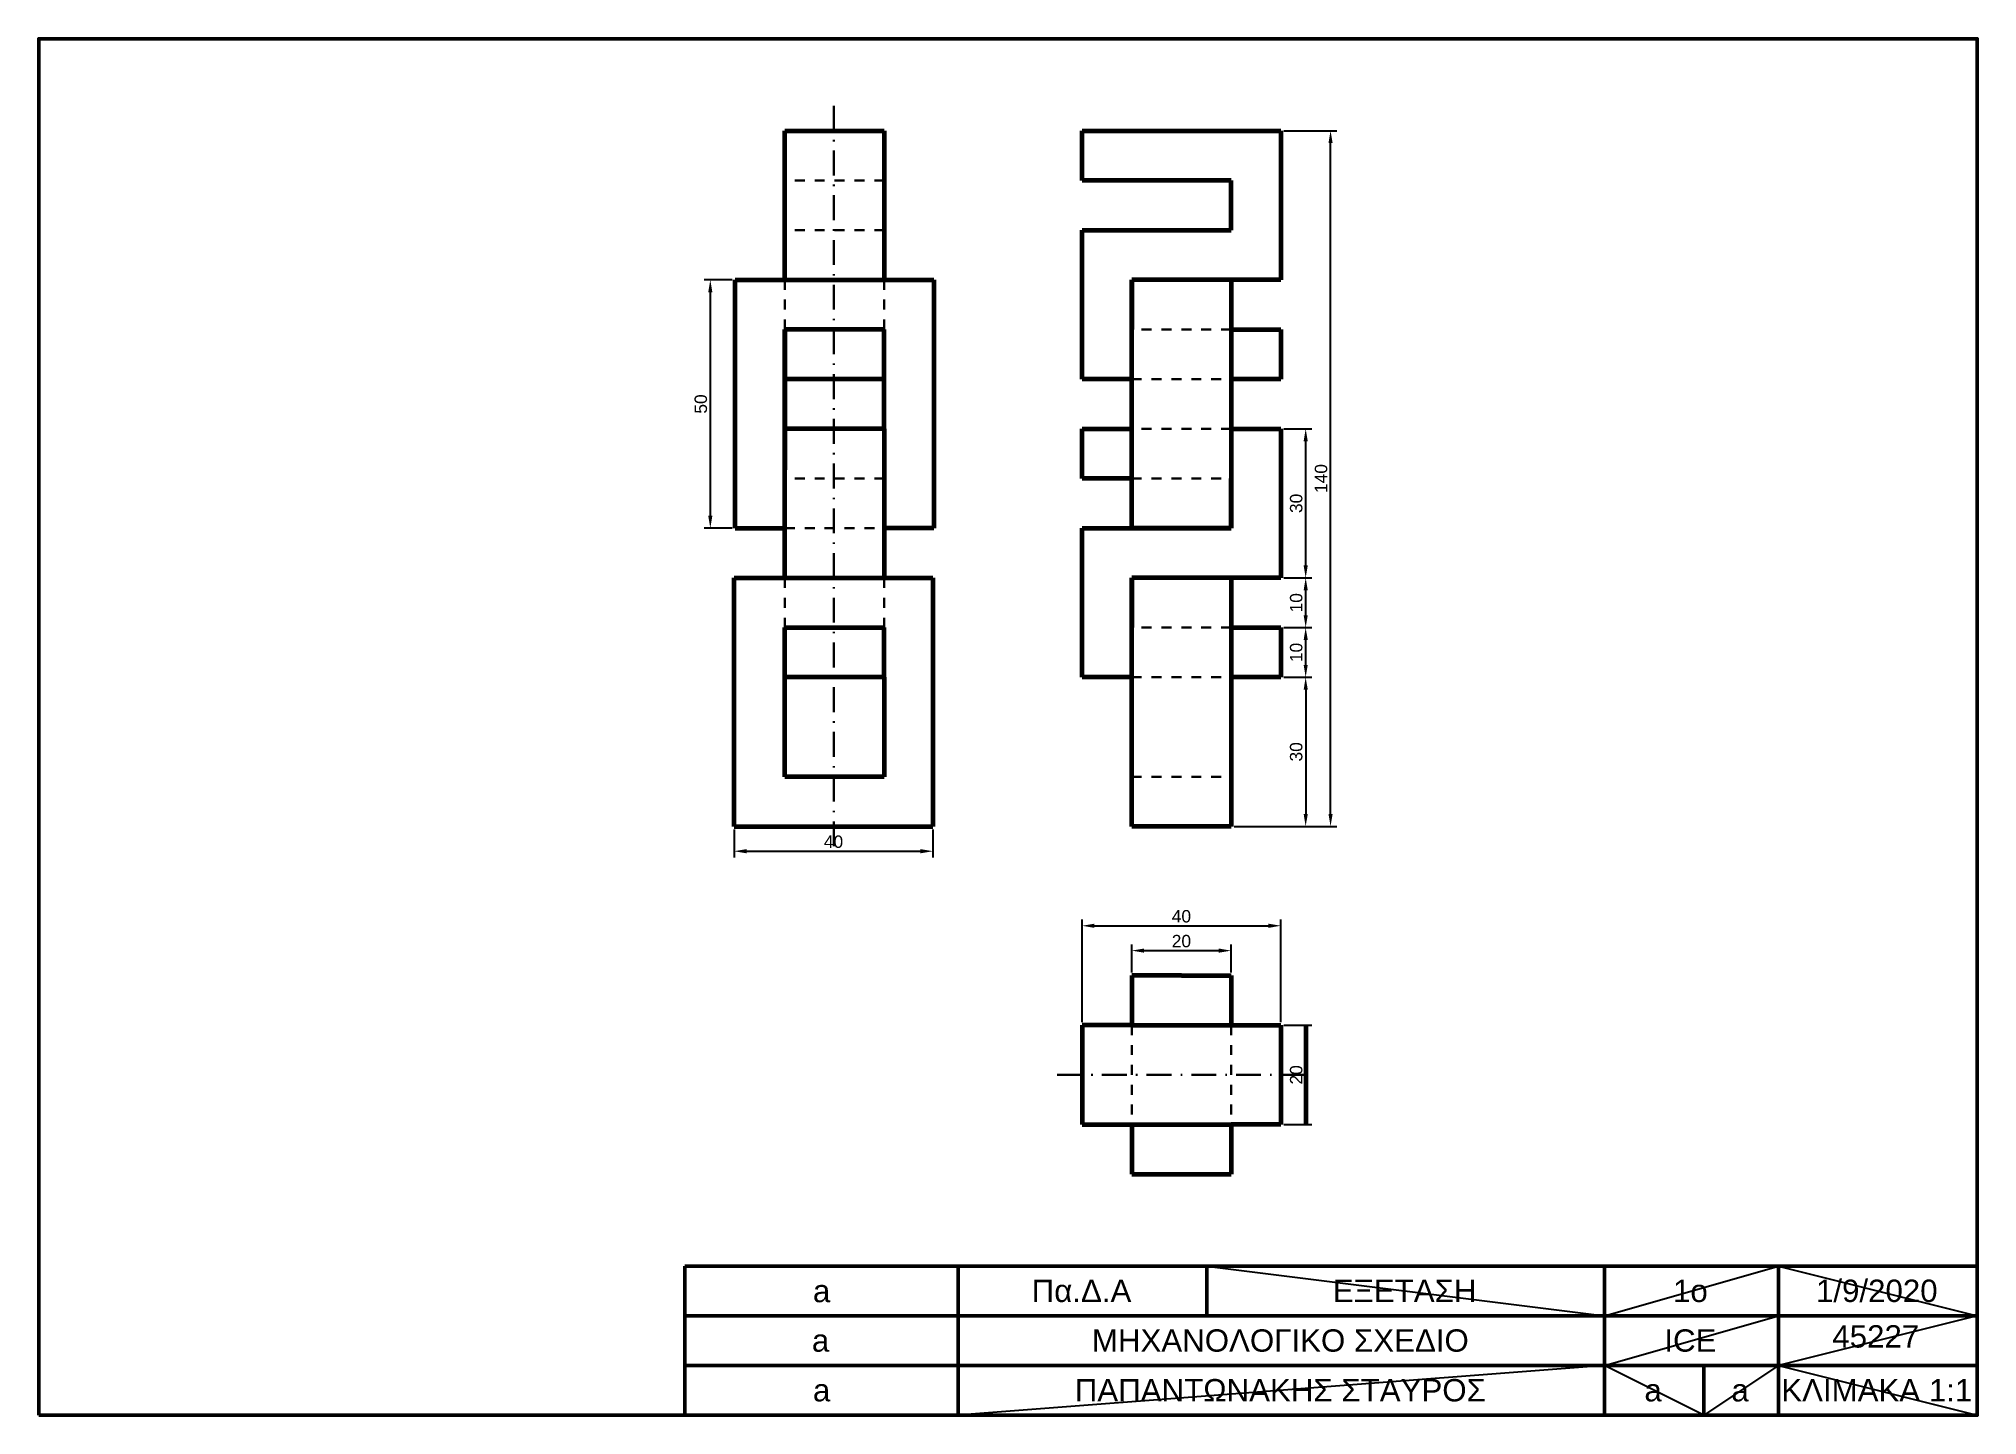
# Model space of a CAD drawing. Header units: millimetres. Extents: x 0 to 390, y 0 to 277.
import ezdxf
from ezdxf.enums import TextEntityAlignment as Align

# ---------------------------------------------------------------- set-up
doc = ezdxf.new("R2010")
doc.units = ezdxf.units.MM
doc.linetypes.add('diak.lin', pattern=[4, 2, -2])
doc.linetypes.add('sim.lin', pattern=[9, 5, -1.85, 0.3, -1.85])
doc.styles.get("Standard").update_dxf_attribs({"font": 'arial.ttf'})
doc.dimstyles.new('ISO-25', dxfattribs={"dimtxt": 2.5, "dimasz": 2.5, "dimexe": 1.25, "dimexo": 0.625, "dimtad": 1, "dimtxsty": 'Standard', "dimcen": 2.5, "dimadec": 0, "dimazin": 0, "dimtfac": 1, "dimtmove": 0, "dimatfit": 3, "dimfxl": 1, "dimarcsym": 0})

# ---------------------------------------------------------------- blocks, each defined once
blk = doc.blocks.new('*D2')
at = {"color": 0, "lineweight": -2, "transparency": 16777216}
for p, q in [((250.52, 78.5), (256.14, 78.5)), ((254.89, 61), (254.89, 76)), ((250.52, 58.5), (256.14, 58.5))]:
    blk.add_line(p, q, dxfattribs=at)
at = {"color": 0, "transparency": 16777216}
for points in [[(254.48, 76), (255.31, 76), (254.89, 78.5)], [(254.48, 61), (255.31, 61), (254.89, 58.5)]]:
    blk.add_solid(points, dxfattribs=at)
at = {"layer": 'Defpoints', "color": 0, "transparency": 16777216}
for p in [(249.89, 78.5), (254.89, 78.5), (249.89, 58.5)]:
    blk.add_point(p, dxfattribs=at)
at = {"color": 0, "lineweight": 30, "transparency": 16777216, "insert": (252.99, 68.5), "char_height": 2.5, "attachment_point": 5, "rotation": 90}
blk.add_mtext('20', dxfattribs=at)
blk = doc.blocks.new('*D3')
at = {"color": 0, "lineweight": -2, "transparency": 16777216}
for p, q in [((219.89, 89.12), (219.89, 94.75)), ((239.89, 89.12), (239.89, 94.75)), ((222.39, 93.5), (237.39, 93.5))]:
    blk.add_line(p, q, dxfattribs=at)
at = {"color": 0, "transparency": 16777216}
for points in [[(222.39, 93.92), (222.39, 93.08), (219.89, 93.5)], [(237.39, 93.92), (237.39, 93.08), (239.89, 93.5)]]:
    blk.add_solid(points, dxfattribs=at)
at = {"layer": 'Defpoints', "color": 0, "transparency": 16777216}
for p in [(239.89, 93.5), (219.89, 88.5), (239.89, 88.5)]:
    blk.add_point(p, dxfattribs=at)
at = {"color": 0, "lineweight": 30, "transparency": 16777216, "insert": (229.89, 95.4), "char_height": 2.5, "attachment_point": 5}
blk.add_mtext('20', dxfattribs=at)
blk = doc.blocks.new('*D4')
at = {"color": 0, "lineweight": -2, "transparency": 16777216}
for p, q in [((209.89, 79.12), (209.89, 99.75)), ((212.39, 98.5), (247.39, 98.5)), ((249.89, 79.12), (249.89, 99.75))]:
    blk.add_line(p, q, dxfattribs=at)
at = {"color": 0, "transparency": 16777216}
for points in [[(212.39, 98.92), (212.39, 98.08), (209.89, 98.5)], [(247.39, 98.92), (247.39, 98.08), (249.89, 98.5)]]:
    blk.add_solid(points, dxfattribs=at)
at = {"layer": 'Defpoints', "color": 0, "transparency": 16777216}
for p in [(249.89, 98.5), (209.89, 78.5), (249.89, 78.5)]:
    blk.add_point(p, dxfattribs=at)
at = {"color": 0, "lineweight": 30, "transparency": 16777216, "insert": (229.89, 100.4), "char_height": 2.5, "attachment_point": 5}
blk.add_mtext('40', dxfattribs=at)
blk = doc.blocks.new('*D5')
at = {"color": 0, "lineweight": -2, "transparency": 16777216}
for p, q in [((250.52, 258.5), (261.14, 258.5)), ((259.89, 121), (259.89, 256)), ((240.52, 118.5), (261.14, 118.5))]:
    blk.add_line(p, q, dxfattribs=at)
at = {"color": 0, "transparency": 16777216}
for points in [[(259.48, 256), (260.31, 256), (259.89, 258.5)], [(259.48, 121), (260.31, 121), (259.89, 118.5)]]:
    blk.add_solid(points, dxfattribs=at)
at = {"layer": 'Defpoints', "color": 0, "transparency": 16777216}
for p in [(249.89, 258.5), (259.89, 258.5), (239.89, 118.5)]:
    blk.add_point(p, dxfattribs=at)
at = {"color": 0, "lineweight": 30, "transparency": 16777216, "insert": (257.99, 188.5), "char_height": 2.5, "attachment_point": 5, "rotation": 90}
blk.add_mtext('140', dxfattribs=at)
blk = doc.blocks.new('*D6')
at = {"color": 0, "lineweight": -2, "transparency": 16777216}
for p, q in [((250.52, 148.5), (256.14, 148.5)), ((254.89, 146), (254.89, 121)), ((240.52, 118.5), (256.14, 118.5))]:
    blk.add_line(p, q, dxfattribs=at)
at = {"color": 0, "transparency": 16777216}
for points in [[(254.48, 146), (255.31, 146), (254.89, 148.5)], [(254.48, 121), (255.31, 121), (254.89, 118.5)]]:
    blk.add_solid(points, dxfattribs=at)
at = {"layer": 'Defpoints', "color": 0, "transparency": 16777216}
for p in [(249.89, 148.5), (239.89, 118.5), (254.89, 118.5)]:
    blk.add_point(p, dxfattribs=at)
at = {"color": 0, "lineweight": 30, "transparency": 16777216, "insert": (252.99, 133.5), "char_height": 2.5, "attachment_point": 5, "rotation": 90}
blk.add_mtext('30', dxfattribs=at)
blk = doc.blocks.new('*D7')
at = {"color": 0, "lineweight": -2, "transparency": 16777216}
for p, q in [((250.52, 158.5), (256.14, 158.5)), ((254.89, 151), (254.89, 156)), ((250.52, 148.5), (256.14, 148.5))]:
    blk.add_line(p, q, dxfattribs=at)
at = {"color": 0, "transparency": 16777216}
for points in [[(254.48, 156), (255.31, 156), (254.89, 158.5)], [(254.48, 151), (255.31, 151), (254.89, 148.5)]]:
    blk.add_solid(points, dxfattribs=at)
at = {"layer": 'Defpoints', "color": 0, "transparency": 16777216}
for p in [(249.89, 158.5), (254.89, 158.5), (249.89, 148.5)]:
    blk.add_point(p, dxfattribs=at)
at = {"color": 0, "lineweight": 30, "transparency": 16777216, "insert": (252.99, 153.5), "char_height": 2.5, "attachment_point": 5, "rotation": 90}
blk.add_mtext('10', dxfattribs=at)
blk = doc.blocks.new('*D8')
at = {"color": 0, "lineweight": -2, "transparency": 16777216}
for p, q in [((250.52, 168.5), (256.14, 168.5)), ((254.89, 161), (254.89, 166)), ((250.52, 158.5), (256.14, 158.5))]:
    blk.add_line(p, q, dxfattribs=at)
at = {"color": 0, "transparency": 16777216}
for points in [[(254.48, 166), (255.31, 166), (254.89, 168.5)], [(254.48, 161), (255.31, 161), (254.89, 158.5)]]:
    blk.add_solid(points, dxfattribs=at)
at = {"layer": 'Defpoints', "color": 0, "transparency": 16777216}
for p in [(249.89, 168.5), (254.89, 168.5), (249.89, 158.5)]:
    blk.add_point(p, dxfattribs=at)
at = {"color": 0, "lineweight": 30, "transparency": 16777216, "insert": (252.99, 163.5), "char_height": 2.5, "attachment_point": 5, "rotation": 90}
blk.add_mtext('10', dxfattribs=at)
blk = doc.blocks.new('*D9')
at = {"color": 0, "lineweight": -2, "transparency": 16777216}
for p, q in [((250.52, 198.5), (256.14, 198.5)), ((254.89, 171), (254.89, 196)), ((250.52, 168.5), (256.14, 168.5))]:
    blk.add_line(p, q, dxfattribs=at)
at = {"color": 0, "transparency": 16777216}
for points in [[(254.48, 196), (255.31, 196), (254.89, 198.5)], [(254.48, 171), (255.31, 171), (254.89, 168.5)]]:
    blk.add_solid(points, dxfattribs=at)
at = {"layer": 'Defpoints', "color": 0, "transparency": 16777216}
for p in [(249.89, 198.5), (254.89, 198.5), (249.89, 168.5)]:
    blk.add_point(p, dxfattribs=at)
at = {"color": 0, "lineweight": 30, "transparency": 16777216, "insert": (252.99, 183.5), "char_height": 2.5, "attachment_point": 5, "rotation": 90}
blk.add_mtext('30', dxfattribs=at)
blk = doc.blocks.new('*D10')
at = {"color": 0, "lineweight": -2, "transparency": 16777216}
for p, q in [((139.89, 117.88), (139.89, 112.25)), ((179.89, 117.88), (179.89, 112.25)), ((142.39, 113.5), (177.39, 113.5))]:
    blk.add_line(p, q, dxfattribs=at)
at = {"color": 0, "transparency": 16777216}
for points in [[(142.39, 113.92), (142.39, 113.08), (139.89, 113.5)], [(177.39, 113.92), (177.39, 113.08), (179.89, 113.5)]]:
    blk.add_solid(points, dxfattribs=at)
at = {"layer": 'Defpoints', "color": 0, "transparency": 16777216}
for p in [(139.89, 118.5), (179.89, 118.5), (179.89, 113.5)]:
    blk.add_point(p, dxfattribs=at)
at = {"color": 0, "lineweight": 30, "transparency": 16777216, "insert": (159.89, 115.4), "char_height": 2.5, "attachment_point": 5}
blk.add_mtext('40', dxfattribs=at)
blk = doc.blocks.new('*D11')
at = {"color": 0, "lineweight": -2, "transparency": 16777216}
for p, q in [((139.48, 228.5), (133.86, 228.5)), ((135.11, 226), (135.11, 181)), ((139.48, 178.5), (133.86, 178.5))]:
    blk.add_line(p, q, dxfattribs=at)
at = {"color": 0, "transparency": 16777216}
for points in [[(134.69, 226), (135.52, 226), (135.11, 228.5)], [(134.69, 181), (135.52, 181), (135.11, 178.5)]]:
    blk.add_solid(points, dxfattribs=at)
at = {"layer": 'Defpoints', "color": 0, "transparency": 16777216}
for p in [(140.11, 228.5), (135.11, 178.5), (140.11, 178.5)]:
    blk.add_point(p, dxfattribs=at)
at = {"color": 0, "lineweight": 30, "transparency": 16777216, "insert": (133.21, 203.5), "char_height": 2.5, "attachment_point": 5, "rotation": 90}
blk.add_mtext('50', dxfattribs=at)

msp = doc.modelspace()

# ---------------------------------------------------------------- linework, layer by layer
at = {"linetype": 'sim.lin', "lineweight": 30}
for p, q in [((159.984, 263.5), (159.984, 113.5)), ((204.892, 68.5), (254.892, 68.5))]:
    msp.add_line(p, q, dxfattribs=at)
at = {"lineweight": 60}
for p, q in [((150.108, 258.5), (170.108, 258.5)), ((150.108, 228.5), (150.108, 258.5)), ((170.108, 258.5), (170.108, 228.5)), ((209.892, 258.5), (249.892, 258.5)), ((209.892, 248.5), (209.892, 258.5)), ((249.892, 258.5), (249.892, 228.5)), ((239.892, 248.5), (209.892, 248.5)), ((239.892, 238.5), (239.892, 248.5)), ((209.892, 208.5), (209.892, 238.5)), ((209.892, 238.5), (239.892, 238.5)), ((140.108, 178.5), (140.108, 228.5)), ((140.108, 228.5), (150.108, 228.5)), ((150.108, 228.5), (170.108, 228.5)), ((170.108, 228.5), (180.108, 228.5)), ((180.108, 228.5), (180.108, 178.5)), ((249.892, 228.5), (219.892, 228.5)), ((219.892, 228.5), (219.892, 218.5)), ((219.892, 178.5), (219.892, 228.5)), ((239.892, 228.5), (239.892, 178.5)), ((170.108, 218.5), (150.108, 218.5)), ((150.108, 218.5), (150.108, 190.274)), ((150.108, 168.5), (150.108, 218.5)), ((170.108, 198.5), (170.108, 218.5)), ((239.892, 218.5), (249.892, 218.5)), ((249.892, 218.5), (249.892, 208.5)), ((170.108, 208.5), (150.108, 208.5)), ((219.892, 208.5), (209.892, 208.5)), ((249.892, 208.5), (239.892, 208.5)), ((170.108, 198.5), (150.108, 198.5)), ((170.108, 198.5), (170.108, 168.5)), ((209.892, 198.5), (219.892, 198.5)), ((209.892, 188.5), (209.892, 198.5)), ((239.892, 198.5), (249.892, 198.5)), ((249.892, 198.5), (249.892, 168.5)), ((219.892, 188.5), (209.892, 188.5)), ((239.892, 178.5), (239.892, 188.5)), ((140.108, 178.5), (150.108, 178.5)), ((180.108, 178.5), (170.108, 178.5)), ((209.892, 148.5), (209.892, 178.5)), ((209.892, 178.5), (239.892, 178.5)), ((239.892, 178.5), (219.892, 178.5)), ((139.892, 118.5), (139.892, 168.5)), ((139.892, 168.5), (149.892, 168.5)), ((149.892, 168.5), (150.108, 168.5)), ((150.108, 168.5), (169.892, 168.5)), ((169.892, 168.5), (179.892, 168.5)), ((179.892, 168.5), (179.892, 118.5)), ((249.892, 168.5), (219.892, 168.5)), ((219.892, 168.5), (219.892, 158.5)), ((219.892, 118.5), (219.892, 168.5)), ((239.892, 168.5), (239.892, 118.5)), ((150.108, 148.5), (150.108, 158.5)), ((150.108, 158.5), (170.108, 158.5)), ((170.108, 148.5), (170.108, 158.5)), ((239.892, 158.5), (249.892, 158.5)), ((249.892, 158.5), (249.892, 148.5)), ((170.108, 148.5), (150.108, 148.5)), ((150.108, 128.5), (150.108, 148.5)), ((170.108, 148.5), (170.108, 128.5)), ((219.892, 148.5), (209.892, 148.5)), ((249.892, 148.5), (239.892, 148.5)), ((170.108, 128.5), (150.108, 128.5)), ((139.892, 118.5), (179.892, 118.5)), ((239.892, 118.5), (219.892, 118.5)), ((229.892, 88.5), (219.892, 88.5)), ((219.892, 88.5), (219.892, 78.5)), ((229.892, 88.5), (239.892, 88.5)), ((239.892, 88.5), (239.892, 78.5)), ((219.892, 78.5), (209.892, 78.5)), ((209.892, 78.5), (209.892, 58.5)), ((219.892, 78.5), (239.892, 78.5)), ((239.892, 78.5), (249.892, 78.5)), ((249.892, 78.5), (249.892, 58.5)), ((254.892, 78.5), (254.892, 58.5)), ((249.892, 58.5), (239.892, 58.5)), ((239.892, 58.5), (239.892, 48.5)), ((209.892, 58.5), (219.892, 58.5)), ((219.892, 58.5), (219.892, 48.5)), ((219.892, 58.5), (239.892, 58.5)), ((219.892, 48.5), (239.892, 48.5))]:
    msp.add_line(p, q, dxfattribs=at)
at = {"linetype": 'diak.lin', "lineweight": 30}
for p, q in [((170.108, 248.5), (150.108, 248.5)), ((170.108, 238.5), (150.108, 238.5)), ((150.108, 228.5), (150.108, 218.5)), ((170.108, 228.5), (170.108, 218.5)), ((239.892, 218.5), (219.892, 218.5)), ((219.892, 208.5), (239.892, 208.5)), ((239.892, 198.5), (219.892, 198.5)), ((170.108, 188.5), (150.108, 188.5)), ((219.892, 188.5), (239.892, 188.5)), ((150.108, 178.5), (170.108, 178.5)), ((150.108, 168.5), (150.108, 158.5)), ((170.108, 168.5), (170.108, 158.5)), ((239.892, 158.5), (219.892, 158.5)), ((219.892, 148.5), (239.892, 148.5)), ((219.892, 128.5), (239.892, 128.5)), ((219.892, 78.5), (219.892, 58.5)), ((239.892, 78.5), (239.892, 58.5))]:
    msp.add_line(p, q, dxfattribs=at)
at = {"lineweight": 50}
for p, q in [((130, 0), (130, 30)), ((130, 30), (390, 30)), ((185, 0), (185, 30)), ((235, 20), (235, 30)), ((315, 0), (315, 30)), ((350, 0), (350, 30)), ((130, 20), (390, 20)), ((130, 10), (390, 10)), ((335, 0), (335, 10))]:
    msp.add_line(p, q, dxfattribs=at)
for p, q in [((235, 30), (315, 20)), ((315, 20), (350, 30)), ((350, 30), (390, 20)), ((315, 10), (350, 20)), ((390, 20), (350, 10)), ((315, 10), (185, 0)), ((335, 0), (315, 10)), ((350, 10), (335, 0)), ((350, 10), (390, 0))]:
    msp.add_line(p, q)
msp.add_lwpolyline([(0, 0), (390, 0), (390, 277), (0, 277)], close=True, dxfattribs=at)

# ---------------------------------------------------------------- texts
for s, p in [('1/9/2020', (369.793, 25.038)), ('a', (157.5, 25)), ('Πα.Δ.Α', (209.793, 25.038)), ('ΕΞΕΤΑΣΗ', (274.793, 25.038)), ('1o', (332.293, 25.038)), ('a', (157.293, 15.038)), ('ΜΗΧΑΝΟΛΟΓΙΚΟ ΣΧΕΔΙΟ', (249.793, 15.038)), ('ICE', (332.293, 15.038)), ('45227', (369.585, 15.867)), ('a', (157.5, 5.038)), ('ΠΑΠΑΝΤΩΝΑΚΗΣ ΣΤΑΥΡΟΣ', (249.793, 5.038)), ('a', (324.793, 5.038)), ('a', (342.293, 5.038)), ('ΚΛΙΜΑΚΑ 1:1', (369.793, 5.038))]:
    msp.add_text(s, height=4.5).set_placement(p, align=Align.MIDDLE_CENTER)

# ---------------------------------------------------------------- dimensions: what is measured, and where the dimension line sits
at = {"lineweight": 30}
for base, p1, p2, picture, middle in [((259.892, 258.5), (239.892, 118.5), (249.892, 258.5), '*D5', (257.991, 188.5)), ((135.108, 178.5), (140.108, 228.5), (140.108, 178.5), '*D11', (133.206, 203.5)), ((254.892, 198.5), (249.892, 168.5), (249.892, 198.5), '*D9', (252.99, 183.5)), ((254.892, 168.5), (249.892, 158.5), (249.892, 168.5), '*D8', (252.991, 163.5)), ((254.892, 158.5), (249.892, 148.5), (249.892, 158.5), '*D7', (252.991, 153.5)), ((254.892, 118.5), (249.892, 148.5), (239.892, 118.5), '*D6', (252.99, 133.5)), ((254.892, 78.5), (249.892, 58.5), (249.892, 78.5), '*D2', (252.991, 68.5))]:
    dim = msp.add_linear_dim(base=base, p1=p1, p2=p2, angle=90, dimstyle='ISO-25', dxfattribs=at)
    dim.commit()
    dim.dimension.update_dxf_attribs({"geometry": picture, "text_midpoint": middle})
for base, p1, p2, picture, middle in [((179.892, 113.5), (139.892, 118.5), (179.892, 118.5), '*D10', (159.892, 115.401)), ((249.892, 98.5), (209.892, 78.5), (249.892, 78.5), '*D4', (229.892, 100.401)), ((239.892, 93.5), (219.892, 88.5), (239.892, 88.5), '*D3', (229.892, 95.401))]:
    dim = msp.add_linear_dim(base=base, p1=p1, p2=p2, dimstyle='ISO-25', dxfattribs=at)
    dim.commit()
    dim.dimension.update_dxf_attribs({"geometry": picture, "text_midpoint": middle})

doc.saveas('drawing.dxf')
